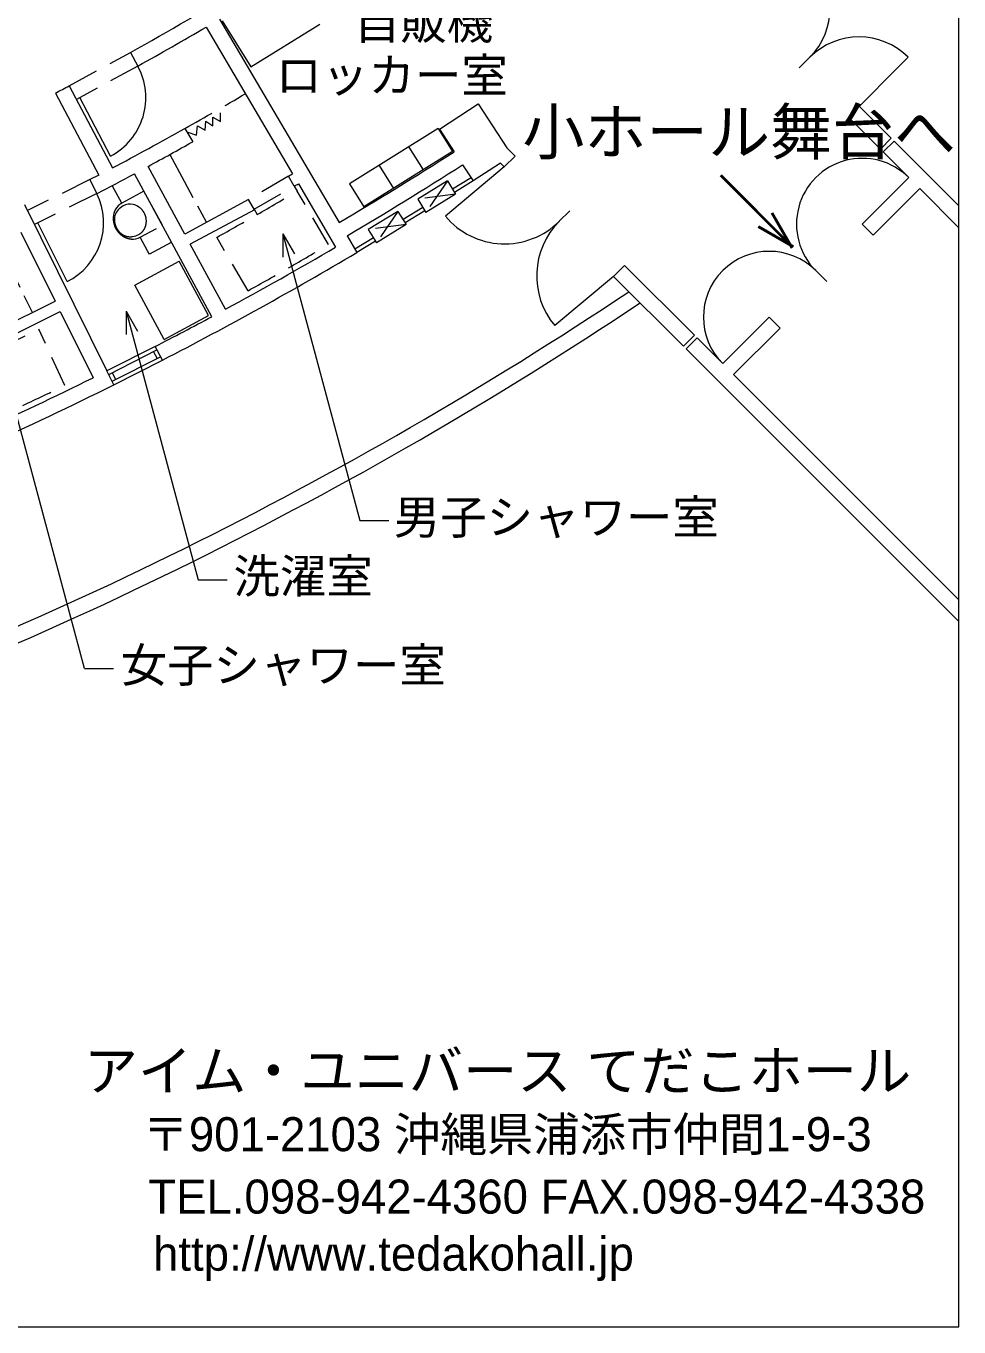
# Model space of a CAD drawing. Units: millimetres, scale not verified. Extents: x -33719 to 22651, y -21066 to 18138.
# Drawn here: x 10225 to 22281, y -21062 to -4248 of the extents above; entities that cross this region are included whole.
import ezdxf
from ezdxf.enums import TextEntityAlignment as Align

# ---------------------------------------------------------------- set-up
doc = ezdxf.new("R2010")
doc.units = ezdxf.units.MM
doc.header["$LTSCALE"] = 200
doc.linetypes.add('DASHED1', pattern=[1.8, 1.2, -0.6])
doc.linetypes.add('DASHED2', pattern=[3, 2, -1])
for name, color, linetype, lineweight in [('1-0_121', 7, 'Continuous', 9), ('1-3_155', 7, 'Continuous', 9), ('F-0', 7, 'Continuous', 9)]:
    doc.layers.add(name, color=color, linetype=linetype, lineweight=lineweight)
doc.styles.add('HG明朝B', font='')
doc.styles.add('HGｺﾞｼｯｸE', font='')
doc.styles.get('HG明朝B').set_extended_font_data('HG明朝B')
doc.styles.get('HGｺﾞｼｯｸE').set_extended_font_data('HGｺﾞｼｯｸE')

msp = doc.modelspace()

# ---------------------------------------------------------------- linework, layer by layer
at = {"layer": '1-0_121'}
for p, q in [((12723.3, -4160.2), (14271.3, -6788.2)), ((12759.9, -4180.3), (13128.2, -4775.5)), ((12551, -4261.7), (13667.6, -6157.3)), ((13128.2, -4775.5), (14021.1, -4223)), ((11573.8, -4589.8), (11671.1, -4764.6)), ((20214.9, -4790), (20352.7, -4652.2)), ((20851.3, -5426.4), (21625.5, -4652.2)), ((10783.2, -5020.1), (11341.8, -6082.1)), ((10606.3, -5113.6), (11164.2, -6174.2)), ((11317.2, -5928.1), (10920.2, -5173.2)), ((20992.8, -5285), (21406.5, -5698.7)), ((21265, -5840.1), (20851.3, -5426.4)), ((12277.8, -5571.1), (12379.3, -5743.5)), ((15551.3, -5572.8), (14406.5, -6288.2)), ((15566, -5579.7), (15756.6, -5873.2)), ((21406.5, -5698.7), (21265, -5840.1)), ((15169.7, -5811.3), (15355.2, -6108.1)), ((16439, -5822.4), (16544.3, -5927.7)), ((21441.8, -5734), (21300.4, -5875.5)), ((21631.7, -6206.7), (21300.4, -5875.5)), ((21441.8, -5734), (22280.6, -6572.8)), ((12082.5, -5908.5), (12268.3, -6253)), ((14788.1, -6049.7), (14973.6, -6346.5)), ((15865.6, -6041), (16001.7, -6250.7)), ((16355, -6021.2), (16001.7, -6250.7)), ((16355, -6021.2), (16402.6, -6068.8)), ((16402.9, -6069.1), (16544.3, -5927.7)), ((11164.2, -6174.2), (11050.2, -6233.3)), ((12624.8, -8004.3), (11626.9, -6156.5)), ((12275.7, -6937), (11802.9, -6061.5)), ((13691.9, -6316.9), (13616.2, -6187.4)), ((16402.6, -6068.8), (15643.3, -6706)), ((15975.5, -6208.1), (15735.3, -6356)), ((11050.2, -6233.3), (11140, -6414.5)), ((11463, -6537), (11344.2, -6317)), ((13743.7, -6286.6), (14225.9, -7105.1)), ((14406.5, -6288.2), (14591.9, -6585)), ((15669.8, -6249.6), (15286.6, -6485.6)), ((16001.7, -6250.7), (15761.6, -6398.6)), ((21172, -6949.2), (21773.1, -6348.1)), ((21773.1, -6348.1), (22280.6, -6855.6)), ((10205.1, -6554.8), (11271.1, -8705.1)), ((13101, -6491.3), (12275.7, -6937)), ((13175.1, -6621.8), (13101, -6491.3)), ((15286.6, -6485.6), (15391.5, -6655.9)), ((13175.1, -6621.8), (12347, -7069)), ((15031.2, -6643), (15136.1, -6813.3)), ((15352.2, -6592), (15096.8, -6749.4)), ((15378.4, -6634.6), (15123, -6792)), ((17251.4, -6634.8), (17110, -6776.2)), ((10755, -7551.5), (10377.4, -6790)), ((12550.6, -6776.4), (12555.7, -6785.8)), ((15136.1, -6813.3), (14753, -7049.3)), ((10159.1, -6912.5), (10601.1, -7804)), ((12100.4, -7047.6), (11819.4, -7196.9)), ((13545.1, -6933.3), (13695.1, -7193.1)), ((13545.1, -6933.3), (13545.1, -7233.3)), ((14372.8, -6960.5), (14499.7, -7175.9)), ((14713.7, -6985.4), (14473.5, -7133.4)), ((14739.9, -7028), (14499.7, -7175.9)), ((11819.4, -7196.9), (11800.8, -7162.4)), ((12800.7, -7909.3), (12347, -7069)), ((12583.4, -7990.8), (12203.3, -7286.9)), ((17958.5, -7341.9), (17817.1, -7483.3)), ((17958.5, -7341.9), (18860.9, -8244.3)), ((17816.8, -7483), (17057.5, -8120.2)), ((18719.5, -8385.7), (17817.1, -7483.3)), ((20429.6, -7408.8), (20571, -7550.2)), ((9756.9, -8222.5), (10601.1, -7804)), ((9820.6, -8358.3), (10667.7, -7938.4)), ((10667.7, -7938.4), (11091.9, -8793.9)), ((11516.8, -7933.7), (11666.8, -8193.5)), ((11516.8, -7933.7), (11516.8, -8233.7)), ((12011.5, -8299.7), (12583.4, -7990.8)), ((19227.5, -8610.9), (19828.5, -8009.8)), ((19970, -8151.3), (19828.5, -8009.8)), ((19368.9, -8752.3), (19970, -8151.3)), ((11892.7, -8389.9), (11271.1, -8705.1)), ((11986.9, -8566.3), (11892.7, -8389.9)), ((18860.9, -8244.3), (18719.5, -8385.7)), ((18896.2, -8279.6), (18754.8, -8421)), ((18896.2, -8279.6), (19227.5, -8610.9)), ((11293.4, -8749.9), (11916.3, -8434)), ((11338, -8839.4), (11963.4, -8522.2)), ((11360.3, -8884.1), (11986.9, -8566.3)), ((11871.8, -8456.9), (11918.9, -8545.1)), ((18754.8, -8421), (22272.7, -11938.9)), ((10980.7, -12551.7), (9946.5, -8692.2)), ((11360.3, -8884.1), (11271.1, -8705.1)), ((11337.8, -8726.9), (11382.4, -8816.4)), ((19368.9, -8752.3), (22280.6, -11663.9)), ((10980.7, -12551.7), (11357.1, -12551.7))]:
    msp.add_line(p, q, dxfattribs=at)
at = {"layer": '1-0_121', "linetype": 'DASHED2'}
for p, q in [((10783.2, -5020.1), (11573.8, -4589.8)), ((11669.4, -4765.5), (10876.3, -5197.1)), ((13616.2, -6187.4), (13101, -6491.3)), ((11050.2, -6233.3), (10243.8, -6633)), ((13172.1, -6616.5), (13691.9, -6316.9)), ((13691.9, -6316.9), (13730.2, -6381.7)), ((14135.6, -7071.4), (13730.4, -6381.6)), ((15669.8, -6249.6), (15391.5, -6655.9)), ((11139, -6412.4), (10332.6, -6812.2)), ((15774.7, -6419.9), (15286.6, -6485.6)), ((13172.1, -6616.5), (13210.8, -6684)), ((15031.2, -6643), (14753, -7049.3)), ((15136.1, -6813.3), (14648.1, -6879)), ((13094.8, -7668.8), (12689.5, -6978.8)), ((10725.7, -8895.1), (10392.3, -8167.7))]:
    msp.add_line(p, q, dxfattribs=at)
at = {"layer": '1-0_121', "linetype": 'DASHED1'}
for p, q in [((12268.3, -6253), (12550.6, -6776.4)), ((11700.6, -6976.9), (11986.5, -6822.5)), ((11800.8, -7162.4), (11700.6, -6976.9)), ((10307.8, -7949.4), (10043.9, -7411.6))]:
    msp.add_line(p, q, dxfattribs=at)
at = {"layer": '1-0_121'}
for points in [[(12303.1, -5614.2), (12428.3, -5658.6), (12441.2, -5536.4), (12541.7, -5594.5), (12548.3, -5475.8), (12640.6, -5538.3), (12638, -5424.6), (12737.3, -5483), (12737.3, -5367.6)], [(15566, -5579.7), (16069.2, -5252.9), (16439, -5822.4)], [(15551.3, -5572.8), (15736.8, -5869.6), (14591.9, -6585)], [(21172, -6949.2), (21030.6, -6807.8), (21631.7, -6206.7)], [(11986.5, -6822.5), (11749, -6382.6), (11463, -6537)], [(15669.8, -6249.6), (15774.7, -6419.9), (15391.5, -6655.9)], [(15031.2, -6643), (14648.1, -6879), (14753, -7049.3)], [(13545.1, -6933.3), (14537.4, -10636.8), (14913.8, -10636.8)], [(12011.5, -8299.7), (11631.3, -7595.8), (12203.3, -7286.9)], [(11516.8, -7933.7), (12447.2, -11405.9), (12823.5, -11405.9)]]:
    msp.add_lwpolyline(points, dxfattribs=at)
msp.add_circle((11867.8, -6602.5), 2, dxfattribs=at)
for centre, radius, start, end in [((-10760.3, 35510), 45900, 299.11607, 303.37448), ((19716.3, -4015.8), 900, 315, 45), ((-10760.3, 35510), 46100, 299.11607, 300.37571), ((20989.1, -5288.6), 900, 45, 135), ((10920.2, -5173.2), 852.9, 297.74284, 28.55428), ((-10760.3, 35510), 45900, 297.74284, 297.99249), ((-10760.3, 35510), 47100, 297.98613, 299.28344), ((-10760.3, 35510), 47300, 298.49113, 299.28858), ((-10760.3, 35510), 49150, 300.61657, 302.65028), ((-10760.3, 35510), 49350, 300.6161, 302.6517), ((21030.6, -6807.8), 850, 44.99998, 225), ((-10760.3, 35510), 47300, 297.58141, 298.24887), ((-10760.3, 35510), 48300, 300.31075, 300.38137), ((-10760.3, 35510), 48450, 300.31075, 300.38174), ((10377.4, -6790), 850, 296.37, 26.21298), ((11560.4, -6717.4), 205, 118.37, 152.67), ((11568.8, -6729.9), 180, 76.98, 118.84), ((11559.8, -6768.8), 220, 55.78862, 76.98), ((11591.5, -6733.5), 240, 152.38, 176.07), ((11556.2, -6752.1), 190, 138.11, 189.11), ((11600.8, -6792.2), 250, 118.37, 138.09), ((16409.3, -6063.2), 1000, 220, 315), ((11605.5, -6744.1), 240, 189.11, 203.67738), ((17823.5, -7477.4), 1000, 135, 220), ((11603.2, -6796.6), 205, 264.08, 298.37), ((11562.8, -6721.8), 250, 278.66, 298.37), ((-10760.3, 35510), 49600, 297.29766, 300.61552), ((-10760.3, 35510), 49400, 298.48598, 300.38402), ((19828.5, -8009.8), 850, 45, 224.99998), ((-10760.3, 35510), 51900, 288.9947, 303.67294), ((-10760.3, 35510), 52100, 288.99134, 303.717), ((-10760.3, 35510), 49400, 297.2944, 298.25402), ((-10760.3, 35510), 49400, 294.34795, 296.25401), ((-10760.3, 35510), 49600, 294.34655, 296.48599)]:
    msp.add_arc(centre, radius, start, end, dxfattribs=at)
at = {"layer": '1-0_121', "linetype": 'DASHED2'}
for centre, radius, start, end in [((-10760.3, 35510), 47100, 299.28344, 300.37835), ((-10938.6, 35405), 48525, 299.13875, 300.55575), ((-10938.6, 35405), 49325, 299.15965, 300.55367), ((-10577.9, 35592.1), 48525, 294.18735, 295.60429), ((-10577.9, 35592.1), 49325, 294.1944, 295.58837)]:
    msp.add_arc(centre, radius, start, end, dxfattribs=at)
at = {"layer": '1-0_121', "linetype": 'DASHED1'}
for centre, radius, start, end in [((11621.4, -6735.6), 270, 176.07, 208.06248), ((11559.8, -6768.8), 220, 5.94961, 55.78862), ((11621.4, -6735.6), 270, 208.06248, 240.68), ((11605.5, -6744.1), 240, 203.67738, 227.64), ((11597.3, -6782.7), 180, 297.91, 339.77), ((11559.8, -6768.8), 220, 339.77, 5.94961), ((11571.8, -6781.1), 190, 227.64, 278.64), ((11606.7, -6761.7), 240, 240.68, 264.37)]:
    msp.add_arc(centre, radius, start, end, dxfattribs=at)
at = {"layer": '1-3_155'}
for p, q in [((19195.8, -6185.5), (20124.2, -7113.9)), ((19202.9, -6178.4), (20131.2, -7106.8)), ((19209.9, -6171.4), (20138.3, -7099.7)), ((19854.8, -6668), (20113.9, -7116.8)), ((19863.4, -6663), (20122.6, -7111.8)), ((19872.1, -6658), (20131.2, -7106.8)), ((19682.4, -6847.7), (20131.2, -7106.8)), ((19687.4, -6839), (20136.2, -7098.2)), ((19692.4, -6830.4), (20141.3, -7089.5))]:
    msp.add_line(p, q, dxfattribs=at)
at = {"layer": 'F-0'}
for p, q in [((22280.6, -21062.1), (22280.6, 18137.9)), ((-33719.4, -21062.1), (22280.6, -21062.1))]:
    msp.add_line(p, q, dxfattribs=at)

# ---------------------------------------------------------------- texts
at = {"layer": '1-0_121', "style": 'HGｺﾞｼｯｸE'}
for s, p in [('自販機', (14460.6, -4549.2)), ('ロッカー室', (13449.3, -5234.7)), ('男子シャワー室', (14977.3, -10945.9)), ('洗濯室', (12905.9, -11708.7)), ('女子シャワー室', (11448.2, -12858.6))]:
    msp.add_text(s, height=439.9, dxfattribs=at).set_placement(p, align=Align.BOTTOM_LEFT)
at = {"layer": '1-3_155', "style": 'HGｺﾞｼｯｸE'}
msp.add_text('小ホール舞台へ', height=586.5, dxfattribs=at).set_placement((16639.8, -6084.3), align=Align.BOTTOM_LEFT)
at = {"layer": 'F-0', "style": 'HG明朝B'}
for s, height, p in [('アイム・ユニバース てだこホール', 513.2, (10972, -18160.5)), ('〒901-2103 沖縄県浦添市仲間1-9-3', 439.9, (11729.3, -18922.3)), ('TEL.098-942-4360 FAX.098-942-4338', 439.9, (11805.3, -19728.9)), ('http://www.tedakohall.jp', 439.9, (11867, -20466.9))]:
    msp.add_text(s, height=height, dxfattribs=at).set_placement(p, align=Align.BOTTOM_LEFT)

doc.saveas('drawing.dxf')
